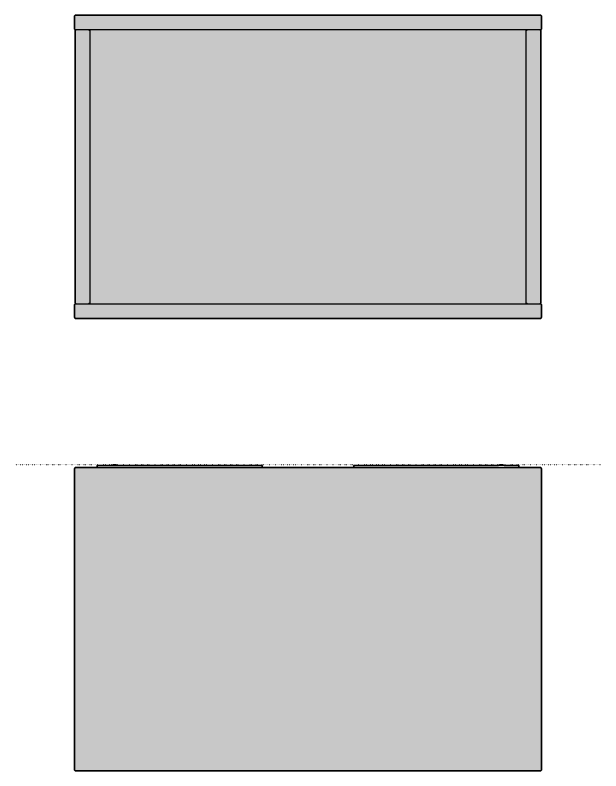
# Model space of a CAD drawing. Header units: millimetres. Extents: x -77 to 1254, y -602 to 415.
# Drawn here: x -77 to 676, y -602 to 370 of the extents above; entities that cross this region are included whole.
import ezdxf

# ---------------------------------------------------------------- set-up
doc = ezdxf.new("R2010")
doc.units = ezdxf.units.MM
doc.linetypes.add('Dots', pattern=[1, 0, -1])
doc.layers.add('Blocks', color=7, linetype='Continuous')
doc.layers.add('Blocks$Fill', color=7, linetype='Continuous', true_color=0xffffff)
for name, color, linetype, lineweight, true_color in [('Blocks$Inner', 7, 'Continuous', 25, 0x007f00), ('Blocks$Outline', 7, 'Continuous', 35, 0xff3f3f), ('Groud', 7, 'Dots', 25, 0x243775)]:
    doc.layers.add(name, color=color, linetype=linetype, lineweight=lineweight, true_color=true_color)

# ---------------------------------------------------------------- blocks, each defined once
blk = doc.blocks.new('Colour Wall Cabinet S Top')
at = {"layer": 'Blocks$Fill'}
blk.add_hatch(color=256, dxfattribs=at).paths.add_polyline_path([(-30.73, -52.43), (-30.15, -52.19), (-29.86, -52.08), (-29.56, -51.99), (-29.26, -51.9), (-28.96, -51.83), (-28.66, -51.76), (-28.35, -51.71), (-28.04, -51.67), (-27.74, -51.64), (-27.43, -51.62), (-27.11, -51.6), (-26.8, -51.6), (-26.49, -51.62), (-26.18, -51.64), (-25.87, -51.67), (-25.57, -51.71), (-25.26, -51.76), (-24.96, -51.83), (-24.65, -51.9), (-24.35, -51.99), (-24.06, -52.08), (-23.77, -52.19), (-23.48, -52.3), (-23.19, -52.43), (-4.46, -52.43), (-4.46, -52.51), (-4.46, -55.1), (23.09, -55.1), (23.14, -55.11), (23.19, -55.11), (23.25, -55.12), (23.3, -55.12), (23.35, -55.13), (23.4, -55.15), (23.45, -55.16), (23.49, -55.17), (23.54, -55.19), (23.59, -55.21), (23.64, -55.23), (23.69, -55.25), (23.73, -55.27), (23.78, -55.3), (23.82, -55.32), (23.86, -55.35), (23.91, -55.38), (23.95, -55.41), (23.99, -55.44), (24.03, -55.47), (24.06, -55.51), (24.1, -55.54), (24.14, -55.58), (24.17, -55.62), (24.2, -55.66), (24.24, -55.7), (24.27, -55.74), (24.3, -55.78), (24.32, -55.82), (24.35, -55.87), (24.37, -55.91), (24.4, -55.96), (24.42, -56.01), (24.44, -56.05), (24.45, -56.1), (24.47, -56.15), (24.49, -56.2), (24.5, -56.25), (24.51, -56.3), (24.52, -56.35), (24.53, -56.4), (24.53, -56.45), (24.54, -56.5), (24.54, -56.55), (24.54, -443.65), (24.54, -443.71), (24.53, -443.76), (24.53, -443.81), (24.52, -443.86), (24.51, -443.91), (24.5, -443.96), (24.49, -444.01), (24.47, -444.06), (24.45, -444.11), (24.44, -444.15), (24.42, -444.2), (24.4, -444.25), (24.37, -444.29), (24.35, -444.34), (24.32, -444.38), (24.3, -444.43), (24.27, -444.47), (24.24, -444.51), (24.2, -444.55), (24.17, -444.59), (24.14, -444.63), (24.1, -444.66), (24.06, -444.7), (24.03, -444.73), (23.99, -444.77), (23.95, -444.8), (23.91, -444.83), (23.86, -444.86), (23.82, -444.88), (23.78, -444.91), (23.73, -444.93), (23.69, -444.96), (23.64, -444.98), (23.59, -445), (23.54, -445.02), (23.49, -445.03), (23.45, -445.05), (23.4, -445.06), (23.35, -445.07), (23.3, -445.08), (23.25, -445.09), (23.19, -445.1), (23.14, -445.1), (23.09, -445.1), (23.04, -445.1), (-574.01, -445.1), (-574.06, -445.1), (-574.11, -445.1), (-574.16, -445.09), (-574.21, -445.08), (-574.26, -445.07), (-574.31, -445.06), (-574.36, -445.05), (-574.41, -445.03), (-574.46, -445.02), (-574.51, -445), (-574.56, -444.98), (-574.6, -444.96), (-574.65, -444.93), (-574.69, -444.91), (-574.74, -444.88), (-574.78, -444.86), (-574.82, -444.83), (-574.87, -444.8), (-574.91, -444.77), (-574.95, -444.73), (-574.98, -444.7), (-575.02, -444.66), (-575.06, -444.63), (-575.09, -444.59), (-575.12, -444.55), (-575.15, -444.51), (-575.18, -444.47), (-575.21, -444.43), (-575.24, -444.38), (-575.27, -444.34), (-575.29, -444.29), (-575.31, -444.25), (-575.34, -444.2), (-575.35, -444.15), (-575.37, -444.11), (-575.39, -444.06), (-575.4, -444.01), (-575.42, -443.96), (-575.43, -443.91), (-575.44, -443.86), (-575.45, -443.81), (-575.45, -443.76), (-575.46, -443.71), (-575.46, -443.65), (-575.46, -443.6), (-575.46, -56.55), (-575.46, -56.5), (-575.45, -56.45), (-575.45, -56.4), (-575.44, -56.35), (-575.43, -56.3), (-575.42, -56.25), (-575.4, -56.2), (-575.39, -56.15), (-575.37, -56.1), (-575.35, -56.05), (-575.34, -56.01), (-575.31, -55.96), (-575.29, -55.91), (-575.27, -55.87), (-575.24, -55.82), (-575.21, -55.78), (-575.18, -55.74), (-575.15, -55.7), (-575.12, -55.66), (-575.09, -55.62), (-575.06, -55.58), (-575.02, -55.54), (-574.98, -55.51), (-574.95, -55.47), (-574.91, -55.44), (-574.87, -55.41), (-574.82, -55.38), (-574.78, -55.35), (-574.74, -55.32), (-574.69, -55.3), (-574.65, -55.27), (-574.6, -55.25), (-574.56, -55.23), (-574.51, -55.21), (-574.46, -55.19), (-574.41, -55.17), (-574.36, -55.16), (-574.31, -55.15), (-574.26, -55.13), (-574.21, -55.12), (-574.16, -55.12), (-574.11, -55.11), (-574.06, -55.11), (-574.01, -55.1), (-573.96, -55.1), (-546.46, -55.1), (-546.46, -53.49), (-546.46, -52.43), (-527.73, -52.43), (-527.16, -52.19), (-526.86, -52.08), (-526.57, -51.99), (-526.27, -51.9), (-525.97, -51.83), (-525.66, -51.77), (-525.35, -51.71), (-525.05, -51.67), (-524.74, -51.64), (-524.43, -51.62), (-524.11, -51.6), (-523.8, -51.6), (-523.49, -51.62), (-523.18, -51.64), (-522.87, -51.67), (-522.56, -51.71), (-522.26, -51.77), (-521.95, -51.83), (-521.65, -51.9), (-521.35, -51.99), (-521.05, -52.08), (-520.76, -52.19), (-520.47, -52.3), (-520.19, -52.43), (-334.46, -52.43), (-334.46, -52.51), (-334.46, -55.1), (-216.46, -55.1), (-216.46, -52.43)], flags=0)
at = {"layer": 'Blocks$Inner'}
blk.add_lwpolyline([(24.54, -56.55), (24.54, -56.6), (24.54, -443.6), (24.54, -443.65), (24.54, -443.71), (24.53, -443.76), (24.53, -443.81), (24.52, -443.86), (24.51, -443.91), (24.5, -443.96), (24.49, -444.01), (24.47, -444.06), (24.45, -444.11), (24.44, -444.15), (24.42, -444.2), (24.4, -444.25), (24.37, -444.29), (24.35, -444.34), (24.32, -444.38), (24.3, -444.43), (24.27, -444.47), (24.24, -444.51), (24.2, -444.55), (24.17, -444.59), (24.14, -444.63), (24.1, -444.66), (24.06, -444.7), (24.03, -444.73), (23.99, -444.77), (23.95, -444.8), (23.91, -444.83), (23.86, -444.86), (23.82, -444.88), (23.78, -444.91), (23.73, -444.93), (23.69, -444.96), (23.64, -444.98), (23.59, -445), (23.54, -445.02), (23.49, -445.03), (23.45, -445.05), (23.4, -445.06), (23.35, -445.07), (23.3, -445.08), (23.25, -445.09), (23.19, -445.1), (23.14, -445.1), (23.09, -445.1), (23.04, -445.1), (-573.96, -445.1), (-574.01, -445.1), (-574.06, -445.1), (-574.11, -445.1), (-574.16, -445.09), (-574.21, -445.08), (-574.26, -445.07), (-574.31, -445.06), (-574.36, -445.05), (-574.41, -445.03), (-574.46, -445.02), (-574.51, -445), (-574.56, -444.98), (-574.6, -444.96), (-574.65, -444.93), (-574.69, -444.91), (-574.74, -444.88), (-574.78, -444.86), (-574.82, -444.83), (-574.87, -444.8), (-574.91, -444.77), (-574.95, -444.73), (-574.98, -444.7), (-575.02, -444.66), (-575.06, -444.63), (-575.09, -444.59), (-575.12, -444.55), (-575.15, -444.51), (-575.18, -444.47), (-575.21, -444.43), (-575.24, -444.38), (-575.27, -444.34), (-575.29, -444.29), (-575.31, -444.25), (-575.34, -444.2), (-575.35, -444.15), (-575.37, -444.11), (-575.39, -444.06), (-575.4, -444.01), (-575.42, -443.96), (-575.43, -443.91), (-575.44, -443.86), (-575.45, -443.81), (-575.45, -443.76), (-575.46, -443.71), (-575.46, -443.65), (-575.46, -443.6), (-575.46, -56.6), (-575.46, -56.55), (-575.46, -56.5), (-575.45, -56.45), (-575.45, -56.4), (-575.44, -56.35), (-575.43, -56.3), (-575.42, -56.25), (-575.4, -56.2), (-575.39, -56.15), (-575.37, -56.1), (-575.35, -56.05), (-575.34, -56.01), (-575.31, -55.96), (-575.29, -55.91), (-575.27, -55.87), (-575.24, -55.82), (-575.21, -55.78), (-575.18, -55.74), (-575.15, -55.7), (-575.12, -55.66), (-575.09, -55.62), (-575.06, -55.58), (-575.02, -55.54), (-574.98, -55.51), (-574.95, -55.47), (-574.91, -55.44), (-574.87, -55.41), (-574.82, -55.38), (-574.78, -55.35), (-574.74, -55.32), (-574.69, -55.3), (-574.65, -55.27), (-574.6, -55.25), (-574.56, -55.23), (-574.51, -55.21), (-574.46, -55.19), (-574.41, -55.17), (-574.36, -55.16), (-574.31, -55.15), (-574.26, -55.13), (-574.21, -55.12), (-574.16, -55.12), (-574.11, -55.11), (-574.06, -55.11), (-574.01, -55.1), (-573.96, -55.1), (23.04, -55.1), (23.09, -55.1), (23.14, -55.11), (23.19, -55.11), (23.25, -55.12), (23.3, -55.12), (23.35, -55.13), (23.4, -55.15), (23.45, -55.16), (23.49, -55.17), (23.54, -55.19), (23.59, -55.21), (23.64, -55.23), (23.69, -55.25), (23.73, -55.27), (23.78, -55.3), (23.82, -55.32), (23.86, -55.35), (23.91, -55.38), (23.95, -55.41), (23.99, -55.44), (24.03, -55.47), (24.06, -55.51), (24.1, -55.54), (24.14, -55.58), (24.17, -55.62), (24.2, -55.66), (24.24, -55.7), (24.27, -55.74), (24.3, -55.78), (24.32, -55.82), (24.35, -55.87), (24.37, -55.91), (24.4, -55.96), (24.42, -56.01), (24.44, -56.05), (24.45, -56.1), (24.47, -56.15), (24.49, -56.2), (24.5, -56.25), (24.51, -56.3), (24.52, -56.35), (24.53, -56.4), (24.53, -56.45), (24.54, -56.5)], close=True, dxfattribs=at)
for points in [[(-546.46, -53.49), (-546.46, -55.1), (-546.46, -54.64), (-546.46, -54.56), (-546.46, -52.51), (-546.46, -52.43), (-334.46, -52.43), (-334.46, -52.51), (-334.46, -54.56), (-334.46, -54.64), (-334.46, -55.1), (-334.46, -53.49)], [(-520.19, -52.43), (-520.47, -52.3), (-520.76, -52.19), (-521.05, -52.08), (-521.35, -51.99), (-521.65, -51.9), (-521.95, -51.83), (-522.26, -51.77), (-522.56, -51.71), (-522.87, -51.67), (-523.18, -51.64), (-523.49, -51.62), (-523.8, -51.6), (-524.11, -51.6), (-524.43, -51.62), (-524.74, -51.64), (-525.05, -51.67), (-525.35, -51.71), (-525.66, -51.77), (-525.97, -51.83), (-526.27, -51.9), (-526.57, -51.99), (-526.86, -52.08), (-527.16, -52.19), (-527.45, -52.3), (-527.73, -52.43)], [(-216.48, -53.4), (-216.48, -53.49), (-216.48, -55.1)], [(-4.46, -55.1), (-4.46, -54.64), (-4.46, -54.56), (-4.46, -52.51), (-4.46, -52.43), (-216.46, -52.43), (-216.46, -52.51), (-216.46, -54.56), (-216.46, -54.64), (-216.46, -55.1)], [(-30.73, -52.43), (-30.44, -52.3), (-30.15, -52.19), (-29.86, -52.08), (-29.56, -51.99), (-29.26, -51.9), (-28.96, -51.83), (-28.66, -51.76), (-28.35, -51.71), (-28.04, -51.67), (-27.74, -51.64), (-27.43, -51.62), (-27.11, -51.6), (-26.8, -51.6), (-26.49, -51.62), (-26.18, -51.64), (-25.87, -51.67), (-25.57, -51.71), (-25.26, -51.76), (-24.96, -51.83), (-24.65, -51.9), (-24.35, -51.99), (-24.06, -52.08), (-23.77, -52.19), (-23.48, -52.3), (-23.19, -52.43)], [(-4.44, -55.1), (-4.44, -53.49), (-4.44, -53.4)]]:
    blk.add_lwpolyline(points, dxfattribs=at)
at = {"layer": 'Blocks$Outline'}
for points in [[(24.54, -56.55), (24.54, -56.6), (24.54, -443.6), (24.54, -443.65), (24.54, -443.71), (24.53, -443.76), (24.53, -443.81), (24.52, -443.86), (24.51, -443.91), (24.5, -443.96), (24.49, -444.01), (24.47, -444.06), (24.45, -444.11), (24.44, -444.15), (24.42, -444.2), (24.4, -444.25), (24.37, -444.29), (24.35, -444.34), (24.32, -444.38), (24.3, -444.43), (24.27, -444.47), (24.24, -444.51), (24.2, -444.55), (24.17, -444.59), (24.14, -444.63), (24.1, -444.66), (24.06, -444.7), (24.03, -444.73), (23.99, -444.77), (23.95, -444.8), (23.91, -444.83), (23.86, -444.86), (23.82, -444.88), (23.78, -444.91), (23.73, -444.93), (23.69, -444.96), (23.64, -444.98), (23.59, -445), (23.54, -445.02), (23.49, -445.03), (23.45, -445.05), (23.4, -445.06), (23.35, -445.07), (23.3, -445.08), (23.25, -445.09), (23.19, -445.1), (23.14, -445.1), (23.09, -445.1), (23.04, -445.1), (-573.96, -445.1), (-574.01, -445.1), (-574.06, -445.1), (-574.11, -445.1), (-574.16, -445.09), (-574.21, -445.08), (-574.26, -445.07), (-574.31, -445.06), (-574.36, -445.05), (-574.41, -445.03), (-574.46, -445.02), (-574.51, -445), (-574.56, -444.98), (-574.6, -444.96), (-574.65, -444.93), (-574.69, -444.91), (-574.74, -444.88), (-574.78, -444.86), (-574.82, -444.83), (-574.87, -444.8), (-574.91, -444.77), (-574.95, -444.73), (-574.98, -444.7), (-575.02, -444.66), (-575.06, -444.63), (-575.09, -444.59), (-575.12, -444.55), (-575.15, -444.51), (-575.18, -444.47), (-575.21, -444.43), (-575.24, -444.38), (-575.27, -444.34), (-575.29, -444.29), (-575.31, -444.25), (-575.34, -444.2), (-575.35, -444.15), (-575.37, -444.11), (-575.39, -444.06), (-575.4, -444.01), (-575.42, -443.96), (-575.43, -443.91), (-575.44, -443.86), (-575.45, -443.81), (-575.45, -443.76), (-575.46, -443.71), (-575.46, -443.65), (-575.46, -443.6), (-575.46, -56.6), (-575.46, -56.55), (-575.46, -56.5), (-575.45, -56.45), (-575.45, -56.4), (-575.44, -56.35), (-575.43, -56.3), (-575.42, -56.25), (-575.4, -56.2), (-575.39, -56.15), (-575.37, -56.1), (-575.35, -56.05), (-575.34, -56.01), (-575.31, -55.96), (-575.29, -55.91), (-575.27, -55.87), (-575.24, -55.82), (-575.21, -55.78), (-575.18, -55.74), (-575.15, -55.7), (-575.12, -55.66), (-575.09, -55.62), (-575.06, -55.58), (-575.02, -55.54), (-574.98, -55.51), (-574.95, -55.47), (-574.91, -55.44), (-574.87, -55.41), (-574.82, -55.38), (-574.78, -55.35), (-574.74, -55.32), (-574.69, -55.3), (-574.65, -55.27), (-574.6, -55.25), (-574.56, -55.23), (-574.51, -55.21), (-574.46, -55.19), (-574.41, -55.17), (-574.36, -55.16), (-574.31, -55.15), (-574.26, -55.13), (-574.21, -55.12), (-574.16, -55.12), (-574.11, -55.11), (-574.06, -55.11), (-574.01, -55.1), (-573.96, -55.1), (-546.46, -55.1)], [(-546.46, -53.49), (-546.46, -52.51), (-546.46, -52.43), (-527.73, -52.43)], [(-546.46, -55.1), (-546.46, -53.49)], [(-527.73, -52.43), (-527.45, -52.3), (-527.16, -52.19), (-526.86, -52.08), (-526.57, -51.99), (-526.27, -51.9), (-525.97, -51.83), (-525.66, -51.77), (-525.35, -51.71), (-525.05, -51.67), (-524.74, -51.64), (-524.43, -51.62), (-524.11, -51.6), (-523.8, -51.6), (-523.49, -51.62), (-523.18, -51.64), (-522.87, -51.67), (-522.56, -51.71), (-522.26, -51.77), (-521.95, -51.83), (-521.65, -51.9), (-521.35, -51.99), (-521.05, -52.08), (-520.76, -52.19), (-520.47, -52.3), (-520.19, -52.43)], [(-520.19, -52.43), (-334.46, -52.43), (-334.46, -52.51), (-334.46, -54.56), (-334.46, -54.64), (-334.46, -55.1)], [(-334.46, -55.1), (-216.46, -55.1)], [(-216.46, -55.1), (-216.46, -54.64), (-216.46, -54.56), (-216.46, -52.51), (-216.46, -52.43), (-30.73, -52.43)], [(-30.73, -52.43), (-30.44, -52.3), (-30.15, -52.19), (-29.86, -52.08), (-29.56, -51.99), (-29.26, -51.9), (-28.96, -51.83), (-28.66, -51.76), (-28.35, -51.71), (-28.04, -51.67), (-27.74, -51.64), (-27.43, -51.62), (-27.11, -51.6), (-26.8, -51.6), (-26.49, -51.62), (-26.18, -51.64), (-25.87, -51.67), (-25.57, -51.71), (-25.26, -51.76), (-24.96, -51.83), (-24.65, -51.9), (-24.35, -51.99), (-24.06, -52.08), (-23.77, -52.19), (-23.48, -52.3), (-23.19, -52.43)], [(-23.19, -52.43), (-4.46, -52.43), (-4.46, -52.51), (-4.46, -54.56), (-4.46, -54.64), (-4.46, -55.1)], [(-4.46, -55.1), (23.04, -55.1), (23.09, -55.1), (23.14, -55.11), (23.19, -55.11), (23.25, -55.12), (23.3, -55.12), (23.35, -55.13), (23.4, -55.15), (23.45, -55.16), (23.49, -55.17), (23.54, -55.19), (23.59, -55.21), (23.64, -55.23), (23.69, -55.25), (23.73, -55.27), (23.78, -55.3), (23.82, -55.32), (23.86, -55.35), (23.91, -55.38), (23.95, -55.41), (23.99, -55.44), (24.03, -55.47), (24.06, -55.51), (24.1, -55.54), (24.14, -55.58), (24.17, -55.62), (24.2, -55.66), (24.24, -55.7), (24.27, -55.74), (24.3, -55.78), (24.32, -55.82), (24.35, -55.87), (24.37, -55.91), (24.4, -55.96), (24.42, -56.01), (24.44, -56.05), (24.45, -56.1), (24.47, -56.15), (24.49, -56.2), (24.5, -56.25), (24.51, -56.3), (24.52, -56.35), (24.53, -56.4), (24.53, -56.45), (24.54, -56.5), (24.54, -56.55)]]:
    blk.add_lwpolyline(points, dxfattribs=at)
blk = doc.blocks.new('Colour Wall Cabinet S Front')
at = {"layer": 'Blocks$Fill'}
blk.add_hatch(color=256, dxfattribs=at).paths.add_polyline_path([(75.35, 228.86), (672.45, 228.86), (672.5, 228.86), (672.55, 228.85), (672.6, 228.85), (672.66, 228.84), (672.71, 228.83), (672.76, 228.82), (672.81, 228.81), (672.85, 228.79), (672.9, 228.77), (672.95, 228.76), (673, 228.74), (673.04, 228.72), (673.09, 228.69), (673.14, 228.67), (673.18, 228.64), (673.22, 228.62), (673.27, 228.59), (673.31, 228.56), (673.35, 228.52), (673.39, 228.49), (673.42, 228.46), (673.46, 228.42), (673.5, 228.39), (673.53, 228.35), (673.56, 228.31), (673.6, 228.27), (673.63, 228.23), (673.65, 228.18), (673.68, 228.14), (673.71, 228.1), (673.73, 228.05), (673.75, 228.01), (673.78, 227.96), (673.8, 227.91), (673.81, 227.86), (673.83, 227.81), (673.84, 227.77), (673.86, 227.72), (673.87, 227.67), (673.88, 227.62), (673.89, 227.57), (673.89, 227.51), (673.9, 227.46), (673.9, 227.41), (673.9, 227.36), (673.9, 211.31), (673.9, 211.26), (673.89, 211.21), (673.89, 211.16), (673.88, 211.11), (673.87, 211.06), (673.86, 211.01), (673.84, 210.96), (673.83, 210.91), (673.81, 210.86), (673.8, 210.81), (673.78, 210.76), (673.75, 210.72), (673.73, 210.67), (673.71, 210.63), (673.68, 210.58), (673.65, 210.54), (673.63, 210.5), (673.6, 210.45), (673.56, 210.41), (673.53, 210.38), (673.5, 210.34), (673.46, 210.3), (673.42, 210.26), (673.39, 210.23), (673.35, 210.2), (673.31, 210.17), (673.27, 210.14), (673.22, 210.11), (673.18, 210.08), (673.14, 210.05), (673.09, 210.03), (673.04, 210.01), (673, 209.99), (672.95, 209.97), (672.9, 209.95), (672.85, 209.93), (672.81, 209.92), (672.76, 209.9), (672.71, 209.89), (672.66, 209.88), (672.6, 209.88), (672.55, 209.87), (672.5, 209.86), (672.45, 209.86), (672.4, 209.86), (671.95, 209.86), (672.05, 209.85), (672.1, 209.85), (672.16, 209.84), (672.21, 209.83), (672.26, 209.82), (672.31, 209.81), (672.35, 209.79), (672.4, 209.77), (672.45, 209.76), (672.5, 209.74), (672.54, 209.72), (672.59, 209.69), (672.64, 209.67), (672.68, 209.64), (672.72, 209.62), (672.77, 209.59), (672.81, 209.56), (672.85, 209.52), (672.89, 209.49), (672.92, 209.46), (672.96, 209.42), (673, 209.39), (673.03, 209.35), (673.06, 209.31), (673.1, 209.27), (673.13, 209.23), (673.15, 209.18), (673.18, 209.14), (673.21, 209.1), (673.23, 209.05), (673.25, 209.01), (673.28, 208.96), (673.3, 208.91), (673.31, 208.86), (673.33, 208.81), (673.34, 208.77), (673.36, 208.72), (673.37, 208.67), (673.38, 208.62), (673.39, 208.57), (673.39, 208.51), (673.4, 208.46), (673.4, 208.41), (673.4, 208.36), (673.4, -140.69), (673.4, -140.74), (673.39, -140.79), (673.39, -140.84), (673.38, -140.89), (673.37, -140.94), (673.36, -140.99), (673.34, -141.04), (673.33, -141.09), (673.31, -141.14), (673.3, -141.19), (673.28, -141.24), (673.25, -141.28), (673.23, -141.33), (673.21, -141.37), (673.18, -141.42), (673.15, -141.46), (673.13, -141.5), (673.1, -141.55), (673.06, -141.59), (673.03, -141.62), (673, -141.66), (672.96, -141.7), (672.92, -141.74), (672.89, -141.77), (672.85, -141.8), (672.81, -141.83), (672.77, -141.86), (672.72, -141.89), (672.68, -141.92), (672.64, -141.95), (672.59, -141.97), (672.54, -141.99), (672.5, -142.01), (672.45, -142.03), (672.4, -142.05), (672.35, -142.07), (672.31, -142.08), (672.26, -142.1), (672.21, -142.11), (672.16, -142.12), (672.1, -142.12), (672.05, -142.13), (672, -142.14), (671.95, -142.14), (672.45, -142.14), (672.5, -142.14), (672.55, -142.15), (672.6, -142.15), (672.66, -142.16), (672.71, -142.17), (672.76, -142.18), (672.81, -142.19), (672.85, -142.21), (672.9, -142.23), (672.95, -142.24), (673, -142.26), (673.04, -142.28), (673.09, -142.31), (673.14, -142.33), (673.18, -142.36), (673.22, -142.38), (673.27, -142.41), (673.31, -142.44), (673.35, -142.48), (673.39, -142.51), (673.42, -142.54), (673.46, -142.58), (673.5, -142.61), (673.53, -142.65), (673.56, -142.69), (673.6, -142.73), (673.63, -142.77), (673.65, -142.82), (673.68, -142.86), (673.71, -142.9), (673.73, -142.95), (673.75, -142.99), (673.78, -143.04), (673.8, -143.09), (673.81, -143.14), (673.83, -143.19), (673.84, -143.23), (673.86, -143.28), (673.87, -143.33), (673.88, -143.38), (673.89, -143.43), (673.89, -143.49), (673.9, -143.54), (673.9, -143.59), (673.9, -143.64), (673.9, -159.69), (673.9, -159.74), (673.89, -159.79), (673.89, -159.84), (673.88, -159.89), (673.87, -159.94), (673.86, -159.99), (673.84, -160.04), (673.83, -160.09), (673.81, -160.14), (673.8, -160.19), (673.78, -160.24), (673.75, -160.28), (673.73, -160.33), (673.71, -160.37), (673.68, -160.42), (673.65, -160.46), (673.63, -160.5), (673.6, -160.55), (673.56, -160.59), (673.53, -160.62), (673.5, -160.66), (673.46, -160.7), (673.42, -160.74), (673.39, -160.77), (673.35, -160.8), (673.31, -160.83), (673.27, -160.86), (673.22, -160.89), (673.18, -160.92), (673.14, -160.95), (673.09, -160.97), (673.04, -160.99), (673, -161.01), (672.95, -161.03), (672.9, -161.05), (672.85, -161.07), (672.81, -161.08), (672.76, -161.1), (672.71, -161.11), (672.66, -161.12), (672.6, -161.12), (672.55, -161.13), (672.5, -161.14), (672.45, -161.14), (75.35, -161.14), (75.3, -161.14), (75.25, -161.13), (75.2, -161.12), (75.15, -161.12), (75.1, -161.11), (75.05, -161.1), (75, -161.08), (74.95, -161.07), (74.9, -161.05), (74.85, -161.03), (74.8, -161.01), (74.76, -160.99), (74.71, -160.97), (74.67, -160.95), (74.62, -160.92), (74.58, -160.89), (74.54, -160.86), (74.49, -160.83), (74.45, -160.8), (74.41, -160.77), (74.38, -160.74), (74.34, -160.7), (74.3, -160.66), (74.27, -160.62), (74.24, -160.59), (74.21, -160.55), (74.17, -160.5), (74.15, -160.46), (74.12, -160.42), (74.09, -160.37), (74.07, -160.33), (74.05, -160.28), (74.02, -160.24), (74, -160.19), (73.99, -160.14), (73.97, -160.09), (73.96, -160.04), (73.94, -159.99), (73.93, -159.94), (73.92, -159.89), (73.91, -159.84), (73.91, -159.79), (73.9, -159.74), (73.9, -159.69), (73.9, -159.64), (73.9, -143.59), (73.9, -143.54), (73.91, -143.49), (73.91, -143.43), (73.92, -143.38), (73.93, -143.33), (73.94, -143.28), (73.96, -143.23), (73.97, -143.19), (73.99, -143.14), (74, -143.09), (74.02, -143.04), (74.05, -142.99), (74.07, -142.95), (74.09, -142.9), (74.12, -142.86), (74.15, -142.82), (74.17, -142.77), (74.21, -142.73), (74.24, -142.69), (74.27, -142.65), (74.3, -142.61), (74.34, -142.58), (74.38, -142.54), (74.41, -142.51), (74.45, -142.48), (74.49, -142.44), (74.54, -142.41), (74.58, -142.38), (74.62, -142.36), (74.67, -142.33), (74.71, -142.31), (74.76, -142.28), (74.8, -142.26), (74.85, -142.24), (74.9, -142.23), (74.95, -142.21), (75, -142.19), (75.05, -142.18), (75.1, -142.17), (75.15, -142.16), (75.2, -142.15), (75.25, -142.15), (75.3, -142.14), (75.35, -142.14), (75.4, -142.14), (75.85, -142.14), (75.85, -142.14), (75.8, -142.14), (75.75, -142.13), (75.7, -142.12), (75.65, -142.12), (75.6, -142.11), (75.55, -142.1), (75.5, -142.08), (75.45, -142.07), (75.4, -142.05), (75.35, -142.03), (75.3, -142.01), (75.26, -141.99), (75.21, -141.97), (75.17, -141.95), (75.12, -141.92), (75.08, -141.89), (75.04, -141.86), (74.99, -141.83), (74.95, -141.8), (74.91, -141.77), (74.88, -141.74), (74.84, -141.7), (74.8, -141.66), (74.77, -141.62), (74.74, -141.59), (74.71, -141.55), (74.67, -141.5), (74.65, -141.46), (74.62, -141.42), (74.59, -141.37), (74.57, -141.33), (74.55, -141.28), (74.52, -141.24), (74.5, -141.19), (74.49, -141.14), (74.47, -141.09), (74.46, -141.04), (74.44, -140.99), (74.43, -140.94), (74.42, -140.89), (74.41, -140.84), (74.41, -140.79), (74.4, -140.74), (74.4, -140.69), (74.4, -140.64), (74.4, 208.41), (74.4, 208.46), (74.41, 208.51), (74.41, 208.57), (74.42, 208.62), (74.43, 208.67), (74.44, 208.72), (74.46, 208.77), (74.47, 208.81), (74.49, 208.86), (74.5, 208.91), (74.52, 208.96), (74.55, 209.01), (74.57, 209.05), (74.59, 209.1), (74.62, 209.14), (74.65, 209.18), (74.67, 209.23), (74.71, 209.27), (74.74, 209.31), (74.77, 209.35), (74.8, 209.39), (74.84, 209.42), (74.88, 209.46), (74.91, 209.49), (74.95, 209.52), (74.99, 209.56), (75.04, 209.59), (75.08, 209.62), (75.12, 209.64), (75.17, 209.67), (75.21, 209.69), (75.26, 209.72), (75.3, 209.74), (75.35, 209.76), (75.4, 209.77), (75.45, 209.79), (75.5, 209.81), (75.55, 209.82), (75.6, 209.83), (75.65, 209.84), (75.7, 209.85), (75.75, 209.85), (75.8, 209.86), (75.85, 209.86), (75.35, 209.86), (75.3, 209.86), (75.25, 209.87), (75.2, 209.88), (75.15, 209.88), (75.1, 209.89), (75.05, 209.9), (75, 209.92), (74.95, 209.93), (74.9, 209.95), (74.85, 209.97), (74.8, 209.99), (74.76, 210.01), (74.71, 210.03), (74.67, 210.05), (74.62, 210.08), (74.58, 210.11), (74.54, 210.14), (74.49, 210.17), (74.45, 210.2), (74.41, 210.23), (74.38, 210.26), (74.34, 210.3), (74.3, 210.34), (74.27, 210.38), (74.24, 210.41), (74.21, 210.45), (74.17, 210.5), (74.15, 210.54), (74.12, 210.58), (74.09, 210.63), (74.07, 210.67), (74.05, 210.72), (74.02, 210.76), (74, 210.81), (73.99, 210.86), (73.97, 210.91), (73.96, 210.96), (73.94, 211.01), (73.93, 211.06), (73.92, 211.11), (73.91, 211.16), (73.91, 211.21), (73.9, 211.26), (73.9, 211.31), (73.9, 211.36), (73.9, 227.41), (73.9, 227.46), (73.91, 227.51), (73.91, 227.57), (73.92, 227.62), (73.93, 227.67), (73.94, 227.72), (73.96, 227.77), (73.97, 227.81), (73.99, 227.86), (74, 227.91), (74.02, 227.96), (74.05, 228.01), (74.07, 228.05), (74.09, 228.1), (74.12, 228.14), (74.15, 228.18), (74.17, 228.23), (74.21, 228.27), (74.24, 228.31), (74.27, 228.35), (74.3, 228.39), (74.34, 228.42), (74.38, 228.46), (74.41, 228.49), (74.45, 228.52), (74.49, 228.56), (74.54, 228.59), (74.58, 228.62), (74.62, 228.64), (74.67, 228.67), (74.71, 228.69), (74.76, 228.72), (74.8, 228.74), (74.85, 228.76), (74.9, 228.77), (74.95, 228.79), (75, 228.81), (75.05, 228.82), (75.1, 228.83), (75.15, 228.84), (75.2, 228.85), (75.25, 228.85), (75.3, 228.86)], flags=0)
at = {"layer": 'Blocks$Inner'}
for points in [[(75.35, 228.86), (75.4, 228.86), (672.4, 228.86), (672.45, 228.86), (672.5, 228.86), (672.55, 228.85), (672.6, 228.85), (672.66, 228.84), (672.71, 228.83), (672.76, 228.82), (672.81, 228.81), (672.85, 228.79), (672.9, 228.77), (672.95, 228.76), (673, 228.74), (673.04, 228.72), (673.09, 228.69), (673.14, 228.67), (673.18, 228.64), (673.22, 228.62), (673.27, 228.59), (673.31, 228.56), (673.35, 228.52), (673.39, 228.49), (673.42, 228.46), (673.46, 228.42), (673.5, 228.39), (673.53, 228.35), (673.56, 228.31), (673.6, 228.27), (673.63, 228.23), (673.65, 228.18), (673.68, 228.14), (673.71, 228.1), (673.73, 228.05), (673.75, 228.01), (673.78, 227.96), (673.8, 227.91), (673.81, 227.86), (673.83, 227.81), (673.84, 227.77), (673.86, 227.72), (673.87, 227.67), (673.88, 227.62), (673.89, 227.57), (673.89, 227.51), (673.9, 227.46), (673.9, 227.41), (673.9, 227.36), (673.9, 211.36), (673.9, 211.31), (673.9, 211.26), (673.89, 211.21), (673.89, 211.16), (673.88, 211.11), (673.87, 211.06), (673.86, 211.01), (673.84, 210.96), (673.83, 210.91), (673.81, 210.86), (673.8, 210.81), (673.78, 210.76), (673.75, 210.72), (673.73, 210.67), (673.71, 210.63), (673.68, 210.58), (673.65, 210.54), (673.63, 210.5), (673.6, 210.45), (673.56, 210.41), (673.53, 210.38), (673.5, 210.34), (673.46, 210.3), (673.42, 210.26), (673.39, 210.23), (673.35, 210.2), (673.31, 210.17), (673.27, 210.14), (673.22, 210.11), (673.18, 210.08), (673.14, 210.05), (673.09, 210.03), (673.04, 210.01), (673, 209.99), (672.95, 209.97), (672.9, 209.95), (672.85, 209.93), (672.81, 209.92), (672.76, 209.9), (672.71, 209.89), (672.66, 209.88), (672.6, 209.88), (672.55, 209.87), (672.5, 209.86), (672.45, 209.86), (672.4, 209.86), (75.4, 209.86), (75.35, 209.86), (75.3, 209.86), (75.25, 209.87), (75.2, 209.88), (75.15, 209.88), (75.1, 209.89), (75.05, 209.9), (75, 209.92), (74.95, 209.93), (74.9, 209.95), (74.85, 209.97), (74.8, 209.99), (74.76, 210.01), (74.71, 210.03), (74.67, 210.05), (74.62, 210.08), (74.58, 210.11), (74.54, 210.14), (74.49, 210.17), (74.45, 210.2), (74.41, 210.23), (74.38, 210.26), (74.34, 210.3), (74.3, 210.34), (74.27, 210.38), (74.24, 210.41), (74.21, 210.45), (74.17, 210.5), (74.15, 210.54), (74.12, 210.58), (74.09, 210.63), (74.07, 210.67), (74.05, 210.72), (74.02, 210.76), (74, 210.81), (73.99, 210.86), (73.97, 210.91), (73.96, 210.96), (73.94, 211.01), (73.93, 211.06), (73.92, 211.11), (73.91, 211.16), (73.91, 211.21), (73.9, 211.26), (73.9, 211.31), (73.9, 211.36), (73.9, 227.36), (73.9, 227.41), (73.9, 227.46), (73.91, 227.51), (73.91, 227.57), (73.92, 227.62), (73.93, 227.67), (73.94, 227.72), (73.96, 227.77), (73.97, 227.81), (73.99, 227.86), (74, 227.91), (74.02, 227.96), (74.05, 228.01), (74.07, 228.05), (74.09, 228.1), (74.12, 228.14), (74.15, 228.18), (74.17, 228.23), (74.21, 228.27), (74.24, 228.31), (74.27, 228.35), (74.3, 228.39), (74.34, 228.42), (74.38, 228.46), (74.41, 228.49), (74.45, 228.52), (74.49, 228.56), (74.54, 228.59), (74.58, 228.62), (74.62, 228.64), (74.67, 228.67), (74.71, 228.69), (74.76, 228.72), (74.8, 228.74), (74.85, 228.76), (74.9, 228.77), (74.95, 228.79), (75, 228.81), (75.05, 228.82), (75.1, 228.83), (75.15, 228.84), (75.2, 228.85), (75.25, 228.85), (75.3, 228.86)], [(672.45, -161.14), (672.4, -161.14), (75.4, -161.14), (75.35, -161.14), (75.3, -161.14), (75.25, -161.13), (75.2, -161.12), (75.15, -161.12), (75.1, -161.11), (75.05, -161.1), (75, -161.08), (74.95, -161.07), (74.9, -161.05), (74.85, -161.03), (74.8, -161.01), (74.76, -160.99), (74.71, -160.97), (74.67, -160.95), (74.62, -160.92), (74.58, -160.89), (74.54, -160.86), (74.49, -160.83), (74.45, -160.8), (74.41, -160.77), (74.38, -160.74), (74.34, -160.7), (74.3, -160.66), (74.27, -160.62), (74.24, -160.59), (74.21, -160.55), (74.17, -160.5), (74.15, -160.46), (74.12, -160.42), (74.09, -160.37), (74.07, -160.33), (74.05, -160.28), (74.02, -160.24), (74, -160.19), (73.99, -160.14), (73.97, -160.09), (73.96, -160.04), (73.94, -159.99), (73.93, -159.94), (73.92, -159.89), (73.91, -159.84), (73.91, -159.79), (73.9, -159.74), (73.9, -159.69), (73.9, -159.64), (73.9, -143.64), (73.9, -143.59), (73.9, -143.54), (73.91, -143.49), (73.91, -143.43), (73.92, -143.38), (73.93, -143.33), (73.94, -143.28), (73.96, -143.23), (73.97, -143.19), (73.99, -143.14), (74, -143.09), (74.02, -143.04), (74.05, -142.99), (74.07, -142.95), (74.09, -142.9), (74.12, -142.86), (74.15, -142.82), (74.17, -142.77), (74.21, -142.73), (74.24, -142.69), (74.27, -142.65), (74.3, -142.61), (74.34, -142.58), (74.38, -142.54), (74.41, -142.51), (74.45, -142.48), (74.49, -142.44), (74.54, -142.41), (74.58, -142.38), (74.62, -142.36), (74.67, -142.33), (74.71, -142.31), (74.76, -142.28), (74.8, -142.26), (74.85, -142.24), (74.9, -142.23), (74.95, -142.21), (75, -142.19), (75.05, -142.18), (75.1, -142.17), (75.15, -142.16), (75.2, -142.15), (75.25, -142.15), (75.3, -142.14), (75.35, -142.14), (75.4, -142.14), (672.4, -142.14), (672.45, -142.14), (672.5, -142.14), (672.55, -142.15), (672.6, -142.15), (672.66, -142.16), (672.71, -142.17), (672.76, -142.18), (672.81, -142.19), (672.85, -142.21), (672.9, -142.23), (672.95, -142.24), (673, -142.26), (673.04, -142.28), (673.09, -142.31), (673.14, -142.33), (673.18, -142.36), (673.22, -142.38), (673.27, -142.41), (673.31, -142.44), (673.35, -142.48), (673.39, -142.51), (673.42, -142.54), (673.46, -142.58), (673.5, -142.61), (673.53, -142.65), (673.56, -142.69), (673.6, -142.73), (673.63, -142.77), (673.65, -142.82), (673.68, -142.86), (673.71, -142.9), (673.73, -142.95), (673.75, -142.99), (673.78, -143.04), (673.8, -143.09), (673.81, -143.14), (673.83, -143.19), (673.84, -143.23), (673.86, -143.28), (673.87, -143.33), (673.88, -143.38), (673.89, -143.43), (673.89, -143.49), (673.9, -143.54), (673.9, -143.59), (673.9, -143.64), (673.9, -159.64), (673.9, -159.69), (673.9, -159.74), (673.89, -159.79), (673.89, -159.84), (673.88, -159.89), (673.87, -159.94), (673.86, -159.99), (673.84, -160.04), (673.83, -160.09), (673.81, -160.14), (673.8, -160.19), (673.78, -160.24), (673.75, -160.28), (673.73, -160.33), (673.71, -160.37), (673.68, -160.42), (673.65, -160.46), (673.63, -160.5), (673.6, -160.55), (673.56, -160.59), (673.53, -160.62), (673.5, -160.66), (673.46, -160.7), (673.42, -160.74), (673.39, -160.77), (673.35, -160.8), (673.31, -160.83), (673.27, -160.86), (673.22, -160.89), (673.18, -160.92), (673.14, -160.95), (673.09, -160.97), (673.04, -160.99), (673, -161.01), (672.95, -161.03), (672.9, -161.05), (672.85, -161.07), (672.81, -161.08), (672.76, -161.1), (672.71, -161.11), (672.66, -161.12), (672.6, -161.12), (672.55, -161.13), (672.5, -161.14)]]:
    blk.add_lwpolyline(points, close=True, dxfattribs=at)
for points in [[(75.9, -142.14), (75.85, -142.14), (75.8, -142.14), (75.75, -142.13), (75.7, -142.12), (75.65, -142.12), (75.6, -142.11), (75.55, -142.1), (75.5, -142.08), (75.45, -142.07), (75.4, -142.05), (75.35, -142.03), (75.3, -142.01), (75.26, -141.99), (75.21, -141.97), (75.17, -141.95), (75.12, -141.92), (75.08, -141.89), (75.04, -141.86), (74.99, -141.83), (74.95, -141.8), (74.91, -141.77), (74.88, -141.74), (74.84, -141.7), (74.8, -141.66), (74.77, -141.62), (74.74, -141.59), (74.71, -141.55), (74.67, -141.5), (74.65, -141.46), (74.62, -141.42), (74.59, -141.37), (74.57, -141.33), (74.55, -141.28), (74.52, -141.24), (74.5, -141.19), (74.49, -141.14), (74.47, -141.09), (74.46, -141.04), (74.44, -140.99), (74.43, -140.94), (74.42, -140.89), (74.41, -140.84), (74.41, -140.79), (74.4, -140.74), (74.4, -140.69), (74.4, -140.64), (74.4, 208.36), (74.4, 208.41), (74.4, 208.46), (74.41, 208.51), (74.41, 208.57), (74.42, 208.62), (74.43, 208.67), (74.44, 208.72), (74.46, 208.77), (74.47, 208.81), (74.49, 208.86), (74.5, 208.91), (74.52, 208.96), (74.55, 209.01), (74.57, 209.05), (74.59, 209.1), (74.62, 209.14), (74.65, 209.18), (74.67, 209.23), (74.71, 209.27), (74.74, 209.31), (74.77, 209.35), (74.8, 209.39), (74.84, 209.42), (74.88, 209.46), (74.91, 209.49), (74.95, 209.52), (74.99, 209.56), (75.04, 209.59), (75.08, 209.62), (75.12, 209.64), (75.17, 209.67), (75.21, 209.69), (75.26, 209.72), (75.3, 209.74), (75.35, 209.76), (75.4, 209.77), (75.45, 209.79), (75.5, 209.81), (75.55, 209.82), (75.6, 209.83), (75.65, 209.84), (75.7, 209.85), (75.75, 209.85), (75.8, 209.86), (75.85, 209.86), (75.9, 209.86)], [(91.9, 209.86), (91.95, 209.86), (92, 209.86), (92.05, 209.85), (92.1, 209.85), (92.16, 209.84), (92.21, 209.83), (92.26, 209.82), (92.31, 209.81), (92.35, 209.79), (92.4, 209.77), (92.45, 209.76), (92.5, 209.74), (92.54, 209.72), (92.59, 209.69), (92.64, 209.67), (92.68, 209.64), (92.72, 209.62), (92.77, 209.59), (92.81, 209.56), (92.85, 209.52), (92.89, 209.49), (92.92, 209.46), (92.96, 209.42), (93, 209.39), (93.03, 209.35), (93.06, 209.31), (93.1, 209.27), (93.13, 209.23), (93.15, 209.18), (93.18, 209.14), (93.21, 209.1), (93.23, 209.05), (93.25, 209.01), (93.28, 208.96), (93.3, 208.91), (93.31, 208.86), (93.33, 208.81), (93.34, 208.77), (93.36, 208.72), (93.37, 208.67), (93.38, 208.62), (93.39, 208.57), (93.39, 208.51), (93.4, 208.46), (93.4, 208.41), (93.4, 208.36), (93.4, -140.64), (93.4, -140.69), (93.4, -140.74), (93.39, -140.79), (93.39, -140.84), (93.38, -140.89), (93.37, -140.94), (93.36, -140.99), (93.34, -141.04), (93.33, -141.09), (93.31, -141.14), (93.3, -141.19), (93.28, -141.24), (93.25, -141.28), (93.23, -141.33), (93.21, -141.37), (93.18, -141.42), (93.15, -141.46), (93.13, -141.5), (93.1, -141.55), (93.06, -141.59), (93.03, -141.62), (93, -141.66), (92.96, -141.7), (92.92, -141.74), (92.89, -141.77), (92.85, -141.8), (92.81, -141.83), (92.77, -141.86), (92.72, -141.89), (92.68, -141.92), (92.64, -141.95), (92.59, -141.97), (92.54, -141.99), (92.5, -142.01), (92.45, -142.03), (92.4, -142.05), (92.35, -142.07), (92.31, -142.08), (92.26, -142.1), (92.21, -142.11), (92.16, -142.12), (92.1, -142.12), (92.05, -142.13), (92, -142.14), (91.95, -142.14), (91.9, -142.14)], [(655.9, -142.14), (655.85, -142.14), (655.8, -142.14), (655.75, -142.13), (655.7, -142.12), (655.65, -142.12), (655.6, -142.11), (655.55, -142.1), (655.5, -142.08), (655.45, -142.07), (655.4, -142.05), (655.35, -142.03), (655.3, -142.01), (655.26, -141.99), (655.21, -141.97), (655.17, -141.95), (655.12, -141.92), (655.08, -141.89), (655.04, -141.86), (654.99, -141.83), (654.95, -141.8), (654.91, -141.77), (654.88, -141.74), (654.84, -141.7), (654.8, -141.66), (654.77, -141.62), (654.74, -141.59), (654.71, -141.55), (654.67, -141.5), (654.65, -141.46), (654.62, -141.42), (654.59, -141.37), (654.57, -141.33), (654.55, -141.28), (654.52, -141.24), (654.5, -141.19), (654.49, -141.14), (654.47, -141.09), (654.46, -141.04), (654.44, -140.99), (654.43, -140.94), (654.42, -140.89), (654.41, -140.84), (654.41, -140.79), (654.4, -140.74), (654.4, -140.69), (654.4, -140.64), (654.4, 208.36), (654.4, 208.41), (654.4, 208.46), (654.41, 208.51), (654.41, 208.57), (654.42, 208.62), (654.43, 208.67), (654.44, 208.72), (654.46, 208.77), (654.47, 208.81), (654.49, 208.86), (654.5, 208.91), (654.52, 208.96), (654.55, 209.01), (654.57, 209.05), (654.59, 209.1), (654.62, 209.14), (654.65, 209.18), (654.67, 209.23), (654.71, 209.27), (654.74, 209.31), (654.77, 209.35), (654.8, 209.39), (654.84, 209.42), (654.88, 209.46), (654.91, 209.49), (654.95, 209.52), (654.99, 209.56), (655.04, 209.59), (655.08, 209.62), (655.12, 209.64), (655.17, 209.67), (655.21, 209.69), (655.26, 209.72), (655.3, 209.74), (655.35, 209.76), (655.4, 209.77), (655.45, 209.79), (655.5, 209.81), (655.55, 209.82), (655.6, 209.83), (655.65, 209.84), (655.7, 209.85), (655.75, 209.85), (655.8, 209.86), (655.85, 209.86), (655.9, 209.86)], [(671.9, 209.86), (671.95, 209.86), (672, 209.86), (672.05, 209.85), (672.1, 209.85), (672.16, 209.84), (672.21, 209.83), (672.26, 209.82), (672.31, 209.81), (672.35, 209.79), (672.4, 209.77), (672.45, 209.76), (672.5, 209.74), (672.54, 209.72), (672.59, 209.69), (672.64, 209.67), (672.68, 209.64), (672.72, 209.62), (672.77, 209.59), (672.81, 209.56), (672.85, 209.52), (672.89, 209.49), (672.92, 209.46), (672.96, 209.42), (673, 209.39), (673.03, 209.35), (673.06, 209.31), (673.1, 209.27), (673.13, 209.23), (673.15, 209.18), (673.18, 209.14), (673.21, 209.1), (673.23, 209.05), (673.25, 209.01), (673.28, 208.96), (673.3, 208.91), (673.31, 208.86), (673.33, 208.81), (673.34, 208.77), (673.36, 208.72), (673.37, 208.67), (673.38, 208.62), (673.39, 208.57), (673.39, 208.51), (673.4, 208.46), (673.4, 208.41), (673.4, 208.36), (673.4, -140.64), (673.4, -140.69), (673.4, -140.74), (673.39, -140.79), (673.39, -140.84), (673.38, -140.89), (673.37, -140.94), (673.36, -140.99), (673.34, -141.04), (673.33, -141.09), (673.31, -141.14), (673.3, -141.19), (673.28, -141.24), (673.25, -141.28), (673.23, -141.33), (673.21, -141.37), (673.18, -141.42), (673.15, -141.46), (673.13, -141.5), (673.1, -141.55), (673.06, -141.59), (673.03, -141.62), (673, -141.66), (672.96, -141.7), (672.92, -141.74), (672.89, -141.77), (672.85, -141.8), (672.81, -141.83), (672.77, -141.86), (672.72, -141.89), (672.68, -141.92), (672.64, -141.95), (672.59, -141.97), (672.54, -141.99), (672.5, -142.01), (672.45, -142.03), (672.4, -142.05), (672.35, -142.07), (672.31, -142.08), (672.26, -142.1), (672.21, -142.11), (672.16, -142.12), (672.1, -142.12), (672.05, -142.13), (672, -142.14), (671.95, -142.14), (671.9, -142.14)]]:
    blk.add_lwpolyline(points, dxfattribs=at)
at = {"layer": 'Blocks$Outline'}
for points in [[(75.85, 209.86), (75.4, 209.86), (75.35, 209.86), (75.3, 209.86), (75.25, 209.87), (75.2, 209.88), (75.15, 209.88), (75.1, 209.89), (75.05, 209.9), (75, 209.92), (74.95, 209.93), (74.9, 209.95), (74.85, 209.97), (74.8, 209.99), (74.76, 210.01), (74.71, 210.03), (74.67, 210.05), (74.62, 210.08), (74.58, 210.11), (74.54, 210.14), (74.49, 210.17), (74.45, 210.2), (74.41, 210.23), (74.38, 210.26), (74.34, 210.3), (74.3, 210.34), (74.27, 210.38), (74.24, 210.41), (74.21, 210.45), (74.17, 210.5), (74.15, 210.54), (74.12, 210.58), (74.09, 210.63), (74.07, 210.67), (74.05, 210.72), (74.02, 210.76), (74, 210.81), (73.99, 210.86), (73.97, 210.91), (73.96, 210.96), (73.94, 211.01), (73.93, 211.06), (73.92, 211.11), (73.91, 211.16), (73.91, 211.21), (73.9, 211.26), (73.9, 211.31), (73.9, 211.36), (73.9, 227.36), (73.9, 227.41), (73.9, 227.46), (73.91, 227.51), (73.91, 227.57), (73.92, 227.62), (73.93, 227.67), (73.94, 227.72), (73.96, 227.77), (73.97, 227.81), (73.99, 227.86), (74, 227.91), (74.02, 227.96), (74.05, 228.01), (74.07, 228.05), (74.09, 228.1), (74.12, 228.14), (74.15, 228.18), (74.17, 228.23), (74.21, 228.27), (74.24, 228.31), (74.27, 228.35), (74.3, 228.39), (74.34, 228.42), (74.38, 228.46), (74.41, 228.49), (74.45, 228.52), (74.49, 228.56), (74.54, 228.59), (74.58, 228.62), (74.62, 228.64), (74.67, 228.67), (74.71, 228.69), (74.76, 228.72), (74.8, 228.74), (74.85, 228.76), (74.9, 228.77), (74.95, 228.79), (75, 228.81), (75.05, 228.82), (75.1, 228.83), (75.15, 228.84), (75.2, 228.85), (75.25, 228.85), (75.3, 228.86), (75.35, 228.86)], [(75.35, 228.86), (75.4, 228.86), (672.4, 228.86), (672.45, 228.86), (672.5, 228.86), (672.55, 228.85), (672.6, 228.85), (672.66, 228.84), (672.71, 228.83), (672.76, 228.82), (672.81, 228.81), (672.85, 228.79), (672.9, 228.77), (672.95, 228.76), (673, 228.74), (673.04, 228.72), (673.09, 228.69), (673.14, 228.67), (673.18, 228.64), (673.22, 228.62), (673.27, 228.59), (673.31, 228.56), (673.35, 228.52), (673.39, 228.49), (673.42, 228.46), (673.46, 228.42), (673.5, 228.39), (673.53, 228.35), (673.56, 228.31), (673.6, 228.27), (673.63, 228.23), (673.65, 228.18), (673.68, 228.14), (673.71, 228.1), (673.73, 228.05), (673.75, 228.01), (673.78, 227.96), (673.8, 227.91), (673.81, 227.86), (673.83, 227.81), (673.84, 227.77), (673.86, 227.72), (673.87, 227.67), (673.88, 227.62), (673.89, 227.57), (673.89, 227.51), (673.9, 227.46), (673.9, 227.41), (673.9, 227.36), (673.9, 211.36), (673.9, 211.31), (673.9, 211.26), (673.89, 211.21), (673.89, 211.16), (673.88, 211.11), (673.87, 211.06), (673.86, 211.01), (673.84, 210.96), (673.83, 210.91), (673.81, 210.86), (673.8, 210.81), (673.78, 210.76), (673.75, 210.72), (673.73, 210.67), (673.71, 210.63), (673.68, 210.58), (673.65, 210.54), (673.63, 210.5), (673.6, 210.45), (673.56, 210.41), (673.53, 210.38), (673.5, 210.34), (673.46, 210.3), (673.42, 210.26), (673.39, 210.23), (673.35, 210.2), (673.31, 210.17), (673.27, 210.14), (673.22, 210.11), (673.18, 210.08), (673.14, 210.05), (673.09, 210.03), (673.04, 210.01), (673, 209.99), (672.95, 209.97), (672.9, 209.95), (672.85, 209.93), (672.81, 209.92), (672.76, 209.9), (672.71, 209.89), (672.66, 209.88), (672.6, 209.88), (672.55, 209.87), (672.5, 209.86), (672.45, 209.86), (672.4, 209.86), (671.95, 209.86)], [(75.85, -142.14), (75.85, -142.14), (75.8, -142.14), (75.75, -142.13), (75.7, -142.12), (75.65, -142.12), (75.6, -142.11), (75.55, -142.1), (75.5, -142.08), (75.45, -142.07), (75.4, -142.05), (75.35, -142.03), (75.3, -142.01), (75.26, -141.99), (75.21, -141.97), (75.17, -141.95), (75.12, -141.92), (75.08, -141.89), (75.04, -141.86), (74.99, -141.83), (74.95, -141.8), (74.91, -141.77), (74.88, -141.74), (74.84, -141.7), (74.8, -141.66), (74.77, -141.62), (74.74, -141.59), (74.71, -141.55), (74.67, -141.5), (74.65, -141.46), (74.62, -141.42), (74.59, -141.37), (74.57, -141.33), (74.55, -141.28), (74.52, -141.24), (74.5, -141.19), (74.49, -141.14), (74.47, -141.09), (74.46, -141.04), (74.44, -140.99), (74.43, -140.94), (74.42, -140.89), (74.41, -140.84), (74.41, -140.79), (74.4, -140.74), (74.4, -140.69), (74.4, -140.64), (74.4, 208.36), (74.4, 208.41), (74.4, 208.46), (74.41, 208.51), (74.41, 208.57), (74.42, 208.62), (74.43, 208.67), (74.44, 208.72), (74.46, 208.77), (74.47, 208.81), (74.49, 208.86), (74.5, 208.91), (74.52, 208.96), (74.55, 209.01), (74.57, 209.05), (74.59, 209.1), (74.62, 209.14), (74.65, 209.18), (74.67, 209.23), (74.71, 209.27), (74.74, 209.31), (74.77, 209.35), (74.8, 209.39), (74.84, 209.42), (74.88, 209.46), (74.91, 209.49), (74.95, 209.52), (74.99, 209.56), (75.04, 209.59), (75.08, 209.62), (75.12, 209.64), (75.17, 209.67), (75.21, 209.69), (75.26, 209.72), (75.3, 209.74), (75.35, 209.76), (75.4, 209.77), (75.45, 209.79), (75.5, 209.81), (75.55, 209.82), (75.6, 209.83), (75.65, 209.84), (75.7, 209.85), (75.75, 209.85), (75.8, 209.86), (75.85, 209.86)], [(671.95, 209.86), (672, 209.86), (672.05, 209.85), (672.1, 209.85), (672.16, 209.84), (672.21, 209.83), (672.26, 209.82), (672.31, 209.81), (672.35, 209.79), (672.4, 209.77), (672.45, 209.76), (672.5, 209.74), (672.54, 209.72), (672.59, 209.69), (672.64, 209.67), (672.68, 209.64), (672.72, 209.62), (672.77, 209.59), (672.81, 209.56), (672.85, 209.52), (672.89, 209.49), (672.92, 209.46), (672.96, 209.42), (673, 209.39), (673.03, 209.35), (673.06, 209.31), (673.1, 209.27), (673.13, 209.23), (673.15, 209.18), (673.18, 209.14), (673.21, 209.1), (673.23, 209.05), (673.25, 209.01), (673.28, 208.96), (673.3, 208.91), (673.31, 208.86), (673.33, 208.81), (673.34, 208.77), (673.36, 208.72), (673.37, 208.67), (673.38, 208.62), (673.39, 208.57), (673.39, 208.51), (673.4, 208.46), (673.4, 208.41), (673.4, 208.36), (673.4, -140.64), (673.4, -140.69), (673.4, -140.74), (673.39, -140.79), (673.39, -140.84), (673.38, -140.89), (673.37, -140.94), (673.36, -140.99), (673.34, -141.04), (673.33, -141.09), (673.31, -141.14), (673.3, -141.19), (673.28, -141.24), (673.25, -141.28), (673.23, -141.33), (673.21, -141.37), (673.18, -141.42), (673.15, -141.46), (673.13, -141.5), (673.1, -141.55), (673.06, -141.59), (673.03, -141.62), (673, -141.66), (672.96, -141.7), (672.92, -141.74), (672.89, -141.77), (672.85, -141.8), (672.81, -141.83), (672.77, -141.86), (672.72, -141.89), (672.68, -141.92), (672.64, -141.95), (672.59, -141.97), (672.54, -141.99), (672.5, -142.01), (672.45, -142.03), (672.4, -142.05), (672.35, -142.07), (672.31, -142.08), (672.26, -142.1), (672.21, -142.11), (672.16, -142.12), (672.1, -142.12), (672.05, -142.13), (672, -142.14), (671.95, -142.14)], [(672.45, -161.14), (672.4, -161.14), (75.4, -161.14), (75.35, -161.14), (75.3, -161.14), (75.25, -161.13), (75.2, -161.12), (75.15, -161.12), (75.1, -161.11), (75.05, -161.1), (75, -161.08), (74.95, -161.07), (74.9, -161.05), (74.85, -161.03), (74.8, -161.01), (74.76, -160.99), (74.71, -160.97), (74.67, -160.95), (74.62, -160.92), (74.58, -160.89), (74.54, -160.86), (74.49, -160.83), (74.45, -160.8), (74.41, -160.77), (74.38, -160.74), (74.34, -160.7), (74.3, -160.66), (74.27, -160.62), (74.24, -160.59), (74.21, -160.55), (74.17, -160.5), (74.15, -160.46), (74.12, -160.42), (74.09, -160.37), (74.07, -160.33), (74.05, -160.28), (74.02, -160.24), (74, -160.19), (73.99, -160.14), (73.97, -160.09), (73.96, -160.04), (73.94, -159.99), (73.93, -159.94), (73.92, -159.89), (73.91, -159.84), (73.91, -159.79), (73.9, -159.74), (73.9, -159.69), (73.9, -159.64), (73.9, -143.64), (73.9, -143.59), (73.9, -143.54), (73.91, -143.49), (73.91, -143.43), (73.92, -143.38), (73.93, -143.33), (73.94, -143.28), (73.96, -143.23), (73.97, -143.19), (73.99, -143.14), (74, -143.09), (74.02, -143.04), (74.05, -142.99), (74.07, -142.95), (74.09, -142.9), (74.12, -142.86), (74.15, -142.82), (74.17, -142.77), (74.21, -142.73), (74.24, -142.69), (74.27, -142.65), (74.3, -142.61), (74.34, -142.58), (74.38, -142.54), (74.41, -142.51), (74.45, -142.48), (74.49, -142.44), (74.54, -142.41), (74.58, -142.38), (74.62, -142.36), (74.67, -142.33), (74.71, -142.31), (74.76, -142.28), (74.8, -142.26), (74.85, -142.24), (74.9, -142.23), (74.95, -142.21), (75, -142.19), (75.05, -142.18), (75.1, -142.17), (75.15, -142.16), (75.2, -142.15), (75.25, -142.15), (75.3, -142.14), (75.35, -142.14), (75.4, -142.14), (75.85, -142.14)], [(671.95, -142.14), (672.4, -142.14), (672.45, -142.14), (672.5, -142.14), (672.55, -142.15), (672.6, -142.15), (672.66, -142.16), (672.71, -142.17), (672.76, -142.18), (672.81, -142.19), (672.85, -142.21), (672.9, -142.23), (672.95, -142.24), (673, -142.26), (673.04, -142.28), (673.09, -142.31), (673.14, -142.33), (673.18, -142.36), (673.22, -142.38), (673.27, -142.41), (673.31, -142.44), (673.35, -142.48), (673.39, -142.51), (673.42, -142.54), (673.46, -142.58), (673.5, -142.61), (673.53, -142.65), (673.56, -142.69), (673.6, -142.73), (673.63, -142.77), (673.65, -142.82), (673.68, -142.86), (673.71, -142.9), (673.73, -142.95), (673.75, -142.99), (673.78, -143.04), (673.8, -143.09), (673.81, -143.14), (673.83, -143.19), (673.84, -143.23), (673.86, -143.28), (673.87, -143.33), (673.88, -143.38), (673.89, -143.43), (673.89, -143.49), (673.9, -143.54), (673.9, -143.59), (673.9, -143.64), (673.9, -159.64), (673.9, -159.69), (673.9, -159.74), (673.89, -159.79), (673.89, -159.84), (673.88, -159.89), (673.87, -159.94), (673.86, -159.99), (673.84, -160.04), (673.83, -160.09), (673.81, -160.14), (673.8, -160.19), (673.78, -160.24), (673.75, -160.28), (673.73, -160.33), (673.71, -160.37), (673.68, -160.42), (673.65, -160.46), (673.63, -160.5), (673.6, -160.55), (673.56, -160.59), (673.53, -160.62), (673.5, -160.66), (673.46, -160.7), (673.42, -160.74), (673.39, -160.77), (673.35, -160.8), (673.31, -160.83), (673.27, -160.86), (673.22, -160.89), (673.18, -160.92), (673.14, -160.95), (673.09, -160.97), (673.04, -160.99), (673, -161.01), (672.95, -161.03), (672.9, -161.05), (672.85, -161.07), (672.81, -161.08), (672.76, -161.1), (672.71, -161.11), (672.66, -161.12), (672.6, -161.12), (672.55, -161.13), (672.5, -161.14), (672.45, -161.14)]]:
    blk.add_lwpolyline(points, dxfattribs=at)

msp = doc.modelspace()

# ---------------------------------------------------------------- linework, layer by layer
at = {"layer": 'Groud'}
msp.add_lwpolyline([(675.98, -208.63), (-76.98, -208.63)], dxfattribs=at)

# ---------------------------------------------------------------- block references
at = {"layer": 'Blocks'}
msp.add_blockref('Colour Wall Cabinet S Front', (-74.4, 140.64), dxfattribs=at)
at = {"layer": 'Blocks', "rotation": 359.9999999999991}
msp.add_blockref('Colour Wall Cabinet S Top', (574.96, -157.02), dxfattribs=at)

doc.saveas('drawing.dxf')
